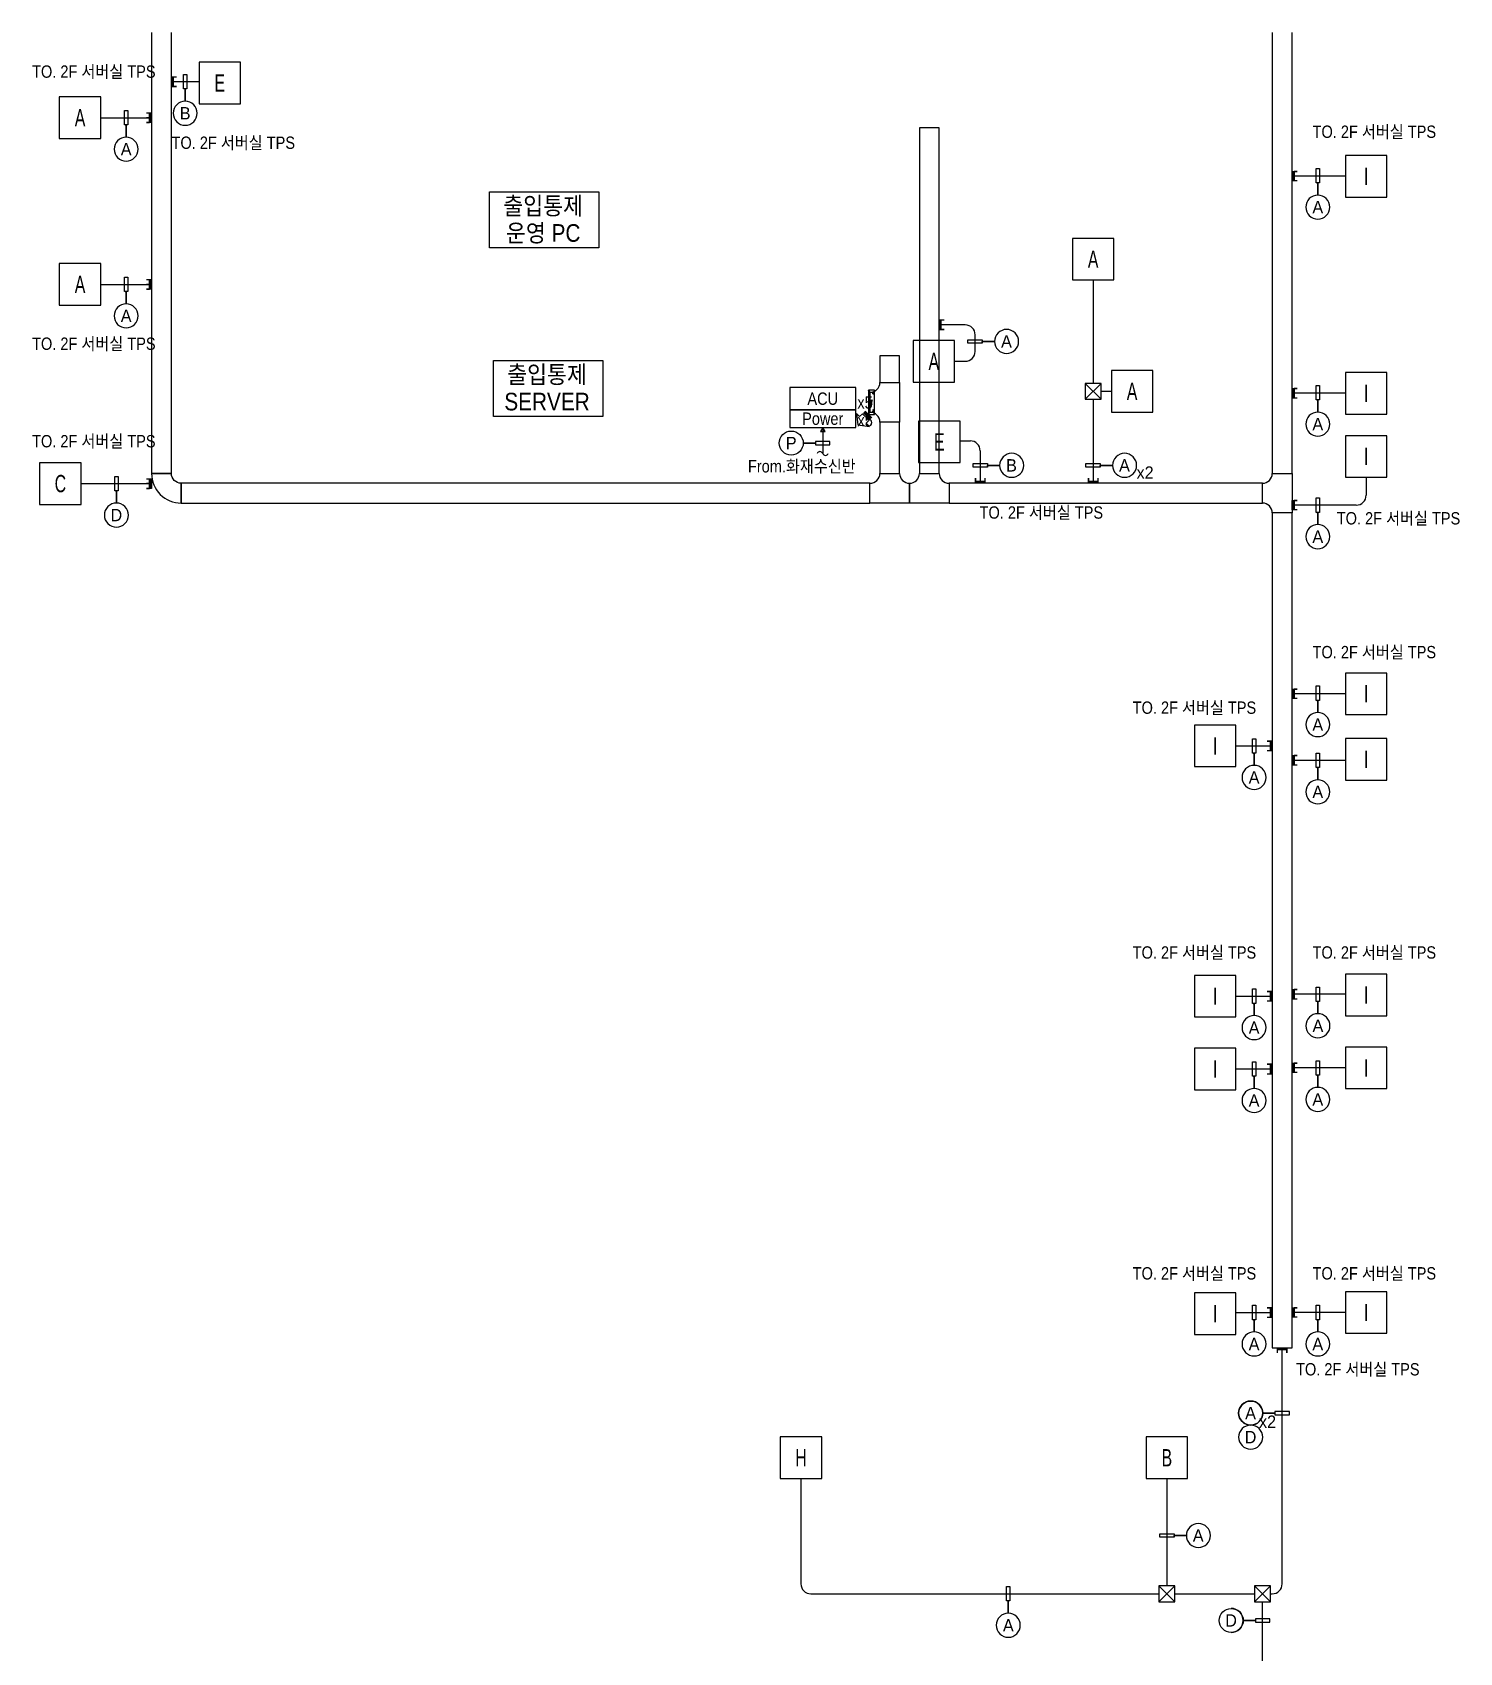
# Model space of a CAD drawing. Header units: millimetres. Extents: x 88230 to 502050, y -351975 to 882900.
# Drawn here: x 423721 to 467042, y -146135 to -96950 of the extents above; entities that cross this region are included whole.
import ezdxf
from ezdxf.enums import TextEntityAlignment as Align

# ---------------------------------------------------------------- set-up
doc = ezdxf.new("R2010")
doc.units = ezdxf.units.MM
doc.header["$LTSCALE"] = 150
doc.linetypes.add('D1', pattern=[3, 1, -1, 1])
for name, color, linetype in [('------16 CCTV', 3, 'Continuous'), ('-----20 General Symbol', 3, 'Continuous'), ('-----27 Communication Cable Tray', 2, 'Continuous'), ('-----29 Indicator', 1, 'Continuous'), ('-----30 Text', 2, 'Continuous'), ('4', 4, 'Continuous'), ('6', 6, 'Continuous')]:
    doc.layers.add(name, color=color, linetype=linetype)
doc.styles.add('ELEC', font='')
doc.styles.get('ELEC').set_extended_font_data('Dotum')

# ---------------------------------------------------------------- blocks, each defined once
blk = doc.blocks.new('O03')
at = {"linetype": 'Continuous'}
for p, q in [((-101, 101), (101, -101)), ((-74, 127), (127, -74)), ((-48, 154), (154, -48)), ((-27, 366), (69, 270)), ((-27, 366), (321, 321)), ((69, 270), (-21, 180)), ((-21, 180), (180, -21)), ((270, 69), (180, -21)), ((270, 69), (366, -27)), ((321, 321), (366, -27))]:
    blk.add_line(p, q, dxfattribs=at)
blk = doc.blocks.new('O08')
blk.add_hatch(color=256).paths.add_polyline_path([(120, 51), (-120, 51), (-120, 0), (120, 0)])
blk.add_lwpolyline([(120, 127.5), (120, 0), (-120, 0), (-120, 127.5), (-120, 51), (120, 51)])
blk = doc.blocks.new('GOK_A')
at = {"layer": '-----20 General Symbol', "color": 1}
blk.add_lwpolyline([(272950, 44280), (274750, 44280), (274750, 46080), (272950, 46080)], close=True, dxfattribs=at)
at = {"layer": '-----20 General Symbol', "color": 3, "style": 'ELEC', "width": 0.7}
blk.add_text('A', height=750, dxfattribs=at).set_placement((273850, 45180), align=Align.MIDDLE_CENTER)
blk = doc.blocks.new('GOK_I')
at = {"layer": '-----20 General Symbol', "color": 1}
blk.add_lwpolyline([(272950, 39120), (274750, 39120), (274750, 40920), (272950, 40920)], close=True, dxfattribs=at)
at = {"layer": '-----20 General Symbol', "color": 3, "style": 'ELEC', "width": 0.7}
blk.add_text('I', height=750, dxfattribs=at).set_placement((273850, 40020), align=Align.MIDDLE_CENTER)
blk = doc.blocks.new('GOK_H')
at = {"layer": '-----20 General Symbol', "color": 1}
blk.add_lwpolyline([(139470, -259730), (140730, -259730), (140730, -258470), (139470, -258470)], close=True, dxfattribs=at)
at = {"layer": '-----20 General Symbol', "color": 3, "style": 'ELEC', "width": 0.7}
blk.add_text('H', height=525, dxfattribs=at).set_placement((140100, -259100), align=Align.MIDDLE_CENTER)
blk = doc.blocks.new('GOK_C')
at = {"layer": '-----20 General Symbol', "color": 1}
blk.add_lwpolyline([(114698, -205929), (115958, -205929), (115958, -204669), (114698, -204669)], close=True, dxfattribs=at)
at = {"layer": '-----20 General Symbol', "color": 3, "style": 'ELEC', "width": 0.7}
blk.add_text('C', height=525, dxfattribs=at).set_placement((115328, -205299), align=Align.MIDDLE_CENTER)
blk = doc.blocks.new('GOK_E')
at = {"layer": '-----20 General Symbol', "color": 1}
blk.add_lwpolyline([(275670, 44280), (277470, 44280), (277470, 46080), (275670, 46080)], close=True, dxfattribs=at)
at = {"layer": '-----20 General Symbol', "color": 3, "style": 'ELEC', "width": 0.7}
blk.add_text('E', height=750, dxfattribs=at).set_placement((276570, 45180), align=Align.MIDDLE_CENTER)
blk = doc.blocks.new('BOX')
at = {"layer": '-----20 General Symbol'}
for p, q in [((200, 200), (-200, -200)), ((-200, 200), (200, -200))]:
    blk.add_line(p, q, dxfattribs=at)
blk.add_lwpolyline([(-200, 200), (200, 200), (200, -200), (-200, -200)], close=True, dxfattribs=at)
blk = doc.blocks.new('GOK_B')
at = {"layer": '-----20 General Symbol', "color": 1}
blk.add_lwpolyline([(272950, 41850), (274750, 41850), (274750, 43650), (272950, 43650)], close=True, dxfattribs=at)
at = {"layer": '-----20 General Symbol', "color": 3, "style": 'ELEC', "width": 0.7}
blk.add_text('B', height=750, dxfattribs=at).set_placement((273850, 42750), align=Align.MIDDLE_CENTER)

msp = doc.modelspace()

# ---------------------------------------------------------------- linework, layer by layer
at = {"layer": '-----20 General Symbol', "color": 1, "elevation": 0}
for points in [[(437600, -101789), (440916, -101789), (440916, -103491), (437600, -103491)], [(437717, -106908), (441032, -106908), (441032, -108610), (437717, -108610)]]:
    msp.add_lwpolyline(points, close=True, dxfattribs=at)
at = {"layer": '-----20 General Symbol', "color": 1}
for points in [[(446711, -108406), (448711, -108406), (448711, -107732), (446711, -107732)], [(446711, -108946), (448711, -108946), (448711, -108406), (446711, -108406)]]:
    msp.add_lwpolyline(points, close=True, dxfattribs=at)
at = {"layer": '-----27 Communication Cable Tray', "elevation": 0}
for points in [[(427338, -96950), (427338, -110338), (427938, -110338), (427938, -96950)], [(461357, -96950), (461357, -110338), (461957, -110338), (461957, -96950)], [(449145, -107856), (449100, -107856), (449100, -108501), (449145, -108501), (449145, -107856)], [(449235, -107924), (449235, -107879), (449145, -107879), (449145, -108479), (449235, -108479), (449235, -108434)]]:
    msp.add_lwpolyline(points, dxfattribs=at)
for points in [[(451245, -110338), (451245, -99843), (450645, -99843), (450645, -110338)], [(450045, -107579), (450045, -106768), (449445, -106768), (449445, -107579)], [(450045, -110338), (450045, -108779), (449445, -108779), (449445, -110338)], [(428238, -111238), (449145, -111238), (449145, -110638), (428238, -110638)], [(451545, -111238), (461057, -111238), (461057, -110638), (451545, -110638)], [(461357, -111538), (461357, -136884), (461957, -136884), (461957, -111538)]]:
    msp.add_lwpolyline(points, close=True, dxfattribs=at)
for points in [[(449445, -107579), (450045, -107579), (450045, -107579), (450045, -108779), (449445, -108779, 0.414214), (449145, -108479), (449145, -107879), (449145, -107879, 0.414214)], [(428238, -110638), (428238, -110638, -0.414214), (427938, -110338), (427938, -110338), (427338, -110338, 0.414214), (428238, -111238)], [(450345, -110638), (450345, -111238), (450345, -111238), (449145, -111238), (449145, -110638, 0.414214), (449445, -110338), (450045, -110338), (450045, -110338, 0.414214)], [(451545, -110638), (451545, -111238), (451545, -111238), (450345, -111238), (450345, -110638, 0.414214), (450645, -110338), (451245, -110338), (451245, -110338, 0.414214)], [(461357, -110338), (461957, -110338), (461957, -110338), (461957, -111538), (461357, -111538, 0.414214), (461057, -111238), (461057, -110638), (461057, -110638, 0.414214)]]:
    msp.add_lwpolyline(points, format="xyb", close=True, dxfattribs=at)
at = {"layer": '-----27 Communication Cable Tray', "color": 1, "elevation": 0}
msp.add_lwpolyline([(449280, -107811), (449100, -107811), (449100, -108546), (449280, -108546), (449280, -107811)], dxfattribs=at)
at = {"layer": '-----27 Communication Cable Tray', "color": 1, "linetype": 'D1', "elevation": 0}
for points in [[(449280, -107811), (449100, -108546)], [(449280, -108546), (449100, -107811)]]:
    msp.add_lwpolyline(points, dxfattribs=at)
at = {"layer": '-----29 Indicator', "color": 1}
for points in [[(428358, -99039), (428358, -98666), (428307, -98666), (428307, -98230), (428410, -98230), (428410, -98666), (428333, -98666), (428358, -98666), (428358, -99039, 0.414214), (427993, -99404, 0.414214), (428358, -99769, 0.414214), (428723, -99404, 0.414214), (428358, -99039, 0.151042)], [(452927, -106331), (452555, -106331), (452555, -106383), (452118, -106383), (452118, -106280), (452555, -106280), (452555, -106357), (452555, -106331), (452927, -106331, 0.414214), (453292, -106696, 0.414214), (453657, -106331, 0.414214), (453292, -105967, 0.414214), (452927, -106331, 0.151042)], [(447119, -109416), (447492, -109416), (447492, -109468), (447928, -109468), (447928, -109365), (447492, -109365), (447492, -109442), (447492, -109416), (447119, -109416, -0.414214), (446754, -109781, -0.414214), (446389, -109416, -0.414214), (446754, -109052, -0.414214), (447119, -109416, -0.151042)], [(453081, -110093), (452708, -110093), (452708, -110144), (452272, -110144), (452272, -110041), (452708, -110041), (452708, -110118), (452708, -110093), (453081, -110093, 0.414214), (453446, -110457, 0.414214), (453811, -110093, 0.414214), (453446, -109728, 0.414214), (453081, -110093, 0.151042)], [(460804, -119201), (460804, -118828), (460753, -118828), (460753, -118392), (460855, -118392), (460855, -118828), (460778, -118828), (460804, -118828), (460804, -119201, 0.414214), (460439, -119566, 0.414214), (460804, -119931, 0.414214), (461169, -119566, 0.414214), (460804, -119201, 0.151042)], [(460804, -126798), (460804, -126426), (460753, -126426), (460753, -125989), (460855, -125989), (460855, -126426), (460778, -126426), (460804, -126426), (460804, -126798, 0.414214), (460439, -127163, 0.414214), (460804, -127528, 0.414214), (461169, -127163, 0.414214), (460804, -126798, 0.151042)], [(462742, -126741), (462742, -126368), (462691, -126368), (462691, -125932), (462793, -125932), (462793, -126368), (462716, -126368), (462742, -126368), (462742, -126741, 0.414214), (462377, -127106, 0.414214), (462742, -127470, 0.414214), (463107, -127106, 0.414214), (462742, -126741, 0.151042)], [(460804, -129009), (460804, -128636), (460753, -128636), (460753, -128200), (460855, -128200), (460855, -128636), (460778, -128636), (460804, -128636), (460804, -129009, 0.414214), (460439, -129374, 0.414214), (460804, -129739, 0.414214), (461169, -129374, 0.414214), (460804, -129009, 0.151042)], [(458748, -142581), (458375, -142581), (458375, -142633), (457939, -142633), (457939, -142530), (458375, -142530), (458375, -142607), (458375, -142581), (458748, -142581, 0.414214), (459112, -142946, 0.414214), (459477, -142581, 0.414214), (459112, -142217, 0.414214), (458748, -142581, 0.151042)], [(453344, -144941), (453344, -144568), (453292, -144568), (453292, -144132), (453395, -144132), (453395, -144568), (453318, -144568), (453344, -144568), (453344, -144941, 0.414214), (452979, -145306, 0.414214), (453344, -145670, 0.414214), (453708, -145306, 0.414214), (453344, -144941, 0.151042)]]:
    msp.add_lwpolyline(points, format="xyb", dxfattribs=at)
at = {"layer": '-----29 Indicator', "color": 1, "elevation": 0}
for points in [[(426566, -100130), (426566, -99757), (426514, -99757), (426514, -99321), (426617, -99321), (426617, -99757), (426540, -99757), (426566, -99757), (426566, -100130, 0.414214), (426201, -100495, 0.414214), (426566, -100859, 0.414214), (426930, -100495, 0.414214), (426566, -100130, 0.151042)], [(462738, -101890), (462738, -101517), (462687, -101517), (462687, -101081), (462789, -101081), (462789, -101517), (462712, -101517), (462738, -101517), (462738, -101890, 0.414214), (462373, -102255, 0.414214), (462738, -102619, 0.414214), (463103, -102255, 0.414214), (462738, -101890, 0.151042)], [(426566, -105190), (426566, -104817), (426514, -104817), (426514, -104381), (426617, -104381), (426617, -104817), (426540, -104817), (426566, -104817), (426566, -105190, 0.414214), (426201, -105555, 0.414214), (426566, -105920, 0.414214), (426930, -105555, 0.414214), (426566, -105190, 0.151042)], [(462738, -108477), (462738, -108104), (462687, -108104), (462687, -107668), (462789, -107668), (462789, -108104), (462712, -108104), (462738, -108104), (462738, -108477, 0.414214), (462373, -108842, 0.414214), (462738, -109207, 0.414214), (463103, -108842, 0.414214), (462738, -108477, 0.151042)], [(456509, -110093), (456137, -110093), (456137, -110144), (455700, -110144), (455700, -110041), (456137, -110041), (456137, -110118), (456137, -110093), (456509, -110093, 0.414214), (456874, -110457, 0.414214), (457239, -110093, 0.414214), (456874, -109728, 0.414214), (456509, -110093, 0.151042)], [(426269, -111238), (426269, -110866), (426218, -110866), (426218, -110429), (426321, -110429), (426321, -110866), (426244, -110866), (426269, -110866), (426269, -111238, 0.414214), (425904, -111603, 0.414214), (426269, -111968, 0.414214), (426634, -111603, 0.414214), (426269, -111238, 0.151042)], [(462738, -111893), (462738, -111521), (462687, -111521), (462687, -111084), (462789, -111084), (462789, -111521), (462712, -111521), (462738, -111521), (462738, -111893, 0.414214), (462373, -112258, 0.414214), (462738, -112623, 0.414214), (463103, -112258, 0.414214), (462738, -111893, 0.151042)], [(462738, -117600), (462738, -117227), (462687, -117227), (462687, -116791), (462789, -116791), (462789, -117227), (462712, -117227), (462738, -117227), (462738, -117600, 0.414214), (462373, -117964, 0.414214), (462738, -118329, 0.414214), (463103, -117964, 0.414214), (462738, -117600, 0.151042)], [(462738, -119641), (462738, -119268), (462687, -119268), (462687, -118832), (462789, -118832), (462789, -119268), (462712, -119268), (462738, -119268), (462738, -119641, 0.414214), (462373, -120006, 0.414214), (462738, -120370, 0.414214), (463103, -120006, 0.414214), (462738, -119641, 0.151042)], [(462738, -128976), (462738, -128603), (462687, -128603), (462687, -128167), (462789, -128167), (462789, -128603), (462712, -128603), (462738, -128603), (462738, -128976, 0.414214), (462373, -129341, 0.414214), (462738, -129705, 0.414214), (463103, -129341, 0.414214), (462738, -128976, 0.151042)], [(460804, -136402), (460804, -136029), (460753, -136029), (460753, -135593), (460855, -135593), (460855, -136029), (460778, -136029), (460804, -136029), (460804, -136402, 0.414214), (460439, -136767, 0.414214), (460804, -137131, 0.414214), (461169, -136767, 0.414214), (460804, -136402, 0.151042)], [(462738, -136402), (462738, -136029), (462687, -136029), (462687, -135593), (462789, -135593), (462789, -136029), (462712, -136029), (462738, -136029), (462738, -136402, 0.414214), (462373, -136767, 0.414214), (462738, -137131, 0.414214), (463103, -136767, 0.414214), (462738, -136402, 0.151042)], [(461066, -138864), (461439, -138864), (461439, -138916), (461875, -138916), (461875, -138813), (461439, -138813), (461439, -138890), (461439, -138864), (461066, -138864, -0.414214), (460701, -139229, -0.414214), (460336, -138864, -0.414214), (460701, -138499, -0.414214), (461066, -138864, -0.151042)], [(460475, -145159), (460847, -145159), (460847, -145211), (461284, -145211), (461284, -145108), (460847, -145108), (460847, -145185), (460847, -145159), (460475, -145159, -0.414214), (460110, -145524, -0.414214), (459745, -145159, -0.414214), (460110, -144795, -0.414214), (460475, -145159, -0.151042)]]:
    msp.add_lwpolyline(points, format="xyb", dxfattribs=at)
at = {"layer": '-----29 Indicator', "color": 1}
for centre, start, end in [((460701, -138864), 90, 180), ((460701, -138864), 0, 90), ((460701, -138864), 180, 270), ((460701, -138864), 270, 0), ((460701, -139594), 90, 180), ((460701, -139594), 180, 270), ((460701, -139594), 0, 90), ((460701, -139594), 270, 0), ((460110, -145159), 0, 90), ((460110, -145159), 270, 0)]:
    msp.add_arc(centre, 365, start, end, dxfattribs=at)
at = {"layer": '4'}
for p, q in [((428778, -98448), (427938, -98448)), ((425797, -99539), (427334, -99539)), ((427334, -99539), (427184, -99539)), ((463576, -101317), (461957, -101317)), ((425797, -104599), (427334, -104599)), ((427334, -104599), (427184, -104599)), ((455919, -104464), (455919, -107608)), ((452036, -105830), (451245, -105830)), ((452336, -106635), (452336, -106130)), ((451713, -106935), (452036, -106935)), ((455919, -108088), (455919, -110638)), ((456471, -107848), (456159, -107848)), ((463576, -107905), (461957, -107905)), ((451880, -109350), (452192, -109350)), ((452490, -109650), (452490, -110638)), ((425200, -110647), (427338, -110647)), ((427338, -110647), (427188, -110647)), ((464206, -110453), (464206, -111003)), ((463906, -111303), (461957, -111303)), ((463576, -117027), (461957, -117027)), ((460251, -118610), (461357, -118610)), ((463576, -119050), (461957, -119050)), ((460251, -126208), (461357, -126208)), ((463576, -126150), (461961, -126150)), ((460251, -128418), (461357, -128418)), ((463576, -128385), (461957, -128385)), ((460251, -135811), (461357, -135811)), ((463576, -135811), (461957, -135811)), ((461657, -144050), (461657, -136884)), ((447050, -140850), (447050, -144050)), ((458157, -140850), (458157, -144110)), ((447350, -144350), (457917, -144350)), ((458397, -144350), (460820, -144350)), ((461060, -146600), (461060, -144590)), ((461300, -144350), (461357, -144350))]:
    msp.add_line(p, q, dxfattribs=at)
for centre, start, end in [((452036, -106130), 0, 90), ((452036, -106635), 270, 0), ((452190, -109650), 0, 90), ((463906, -111003), 270, 0), ((447350, -144050), 180, 270), ((461357, -144050), 270, 0)]:
    msp.add_arc(centre, 300, start, end, dxfattribs=at)
at = {"layer": '6'}
msp.add_line((447710, -108946), (447710, -109734), dxfattribs=at)
msp.add_lwpolyline([(447780, -109066), (447711, -108946), (447641, -109066)], close=True, dxfattribs=at)
for centre, start, end in [((447627, -109762), 18.9998, 161.0002), ((447793, -109705), 198.9998, 341.0002)]:
    msp.add_arc(centre, 88, start, end, dxfattribs=at)

# ---------------------------------------------------------------- block references
at = {"layer": '------16 CCTV', "lineweight": 0, "extrusion": (0, 0, -1), "xscale": 1.2, "yscale": 1.2, "zscale": -1.2}
for p in [(-455919, -107848), (-458157, -144350), (-461060, -144350)]:
    msp.add_blockref('BOX', p, dxfattribs=at)
at = {"layer": '-----20 General Symbol', "xscale": 0.6999999999970896, "yscale": 0.6999999999970896, "zscale": 0.6999999999970896}
for name, p in [('GOK_E', (235809, -130111)), ('GOK_A', (233472, -131165)), ('GOK_I', (272511, -129331)), ('GOK_A', (264224, -135460)), ('GOK_A', (233472, -136225)), ('GOK_A', (259388, -138561)), ('GOK_A', (265406, -139474)), ('GOK_I', (272511, -135919)), ('GOK_E', (257651, -141006)), ('GOK_I', (272511, -137837)), ('GOK_I', (272511, -145041)), ('GOK_I', (267926, -146624)), ('GOK_I', (272511, -147033)), ('GOK_I', (267926, -154222)), ('GOK_I', (272511, -154188)), ('GOK_I', (267926, -156432)), ('GOK_I', (272511, -156399)), ('GOK_I', (267926, -163858)), ('GOK_I', (272511, -163825)), ('GOK_B', (266462, -170145))]:
    msp.add_blockref(name, p, dxfattribs=at)
at = {"layer": '-----20 General Symbol'}
for name, p in [('GOK_C', (309242, 94652)), ('GOK_H', (306950, 118880))]:
    msp.add_blockref(name, p, dxfattribs=at)
at = {"layer": '-----27 Communication Cable Tray', "xscale": -1, "rotation": 90}
msp.add_blockref('O03', (449100, -108546), dxfattribs=at)
at = {"layer": '4', "yscale": 1.199999999953434, "zscale": 1.199999999953434}
for p, xscale, rotation in [((427938, -98448), -1.199999999953434, 270), ((427334, -99539), 1.199999999953434, 89.99999999999997), ((461957, -101317), 1.199999999953434, 270), ((427334, -104599), 1.199999999953434, 89.99999999999997), ((451245, -105830, 0), -1.199999999953434, 270), ((461957, -107905), 1.199999999953434, 270), ((427338, -110647), 1.199999999953434, 89.99999999999997), ((461957, -111303), 1.199999999953434, 270), ((461957, -117027), 1.199999999953434, 270), ((461357, -118610), -1.199999999953434, 90), ((461957, -119050), 1.199999999953434, 270), ((461357, -126208), -1.199999999953434, 90), ((461961, -126150), 1.199999999953434, 270), ((461357, -128418), -1.199999999953434, 90), ((461957, -128385), 1.199999999953434, 270), ((461357, -135811), -1.199999999953434, 90), ((461957, -135811), 1.199999999953434, 270), ((461657, -136884), 1.199999999953434, 180)]:
    msp.add_blockref('O08', p, dxfattribs=dict(at, xscale=xscale, rotation=rotation))
at = {"layer": '4', "xscale": 1.199999999953434, "yscale": 1.199999999953434, "zscale": 1.199999999953434}
for p in [(452490, -110638), (455919, -110638)]:
    msp.add_blockref('O08', p, dxfattribs=at)

# ---------------------------------------------------------------- texts
at = {"layer": '-----20 General Symbol', "color": 3, "style": 'ELEC', "width": 0.9}
for s, height, p in [('출입통제', 535.7, (439225, -102214)), ('운영 PC', 535.7, (439225, -103039)), ('출입통제', 535.7, (439342, -107333)), ('SERVER', 535.7, (439342, -108158)), ('ACU', 375, (447711, -108069, 0)), ('x5', 375, (448995, -108186, 0)), ('Power', 375, (447711, -108676, 0)), ('x5', 375, (448998, -108725, 0))]:
    msp.add_text(s, height=height, dxfattribs=at).set_placement(p, align=Align.MIDDLE_CENTER)
msp.add_text('From.화재수신반', height=375, dxfattribs=at).set_placement((447076, -110117), align=Align.MIDDLE)
at = {"layer": '-----30 Text', "style": 'ELEC'}
for s, p in [('B', (428358, -99404)), ('A', (426566, -100495)), ('A', (462738, -102255)), ('A', (426566, -105555)), ('A', (453288, -106331)), ('A', (462738, -108842)), ('P', (446754, -109416)), ('B', (453441, -110093)), ('A', (456870, -110093)), ('D', (426269, -111603)), ('A', (462738, -112258)), ('A', (462738, -117964)), ('A', (460804, -119566)), ('A', (462738, -120006)), ('A', (460804, -127163)), ('A', (462742, -127106)), ('A', (460804, -129374)), ('A', (462738, -129341)), ('A', (460804, -136767)), ('A', (462738, -136767)), ('A', (460697, -138864)), ('D', (460697, -139594)), ('A', (459108, -142581)), ('D', (460105, -145159, 0)), ('A', (453344, -145306))]:
    msp.add_text(s, height=375, dxfattribs=at).set_placement(p, align=Align.MIDDLE)
for p in [(457237, -110499), (460953, -139313)]:
    msp.add_text('x2', height=375, dxfattribs=at).set_placement(p)
at = {"style": 'ELEC', "width": 0.9}
for p in [(425585, -98136), (464454, -99961), (429818, -100295), (425585, -106396), (425585, -109356), (454346, -111521), (465188, -111697), (464454, -115759), (458994, -117445), (458994, -124877), (464454, -124877), (458994, -134618), (464454, -134618), (463953, -137531)]:
    msp.add_text('TO. 2F 서버실 TPS', height=375, dxfattribs=at).set_placement(p, align=Align.MIDDLE)

doc.saveas('drawing.dxf')
